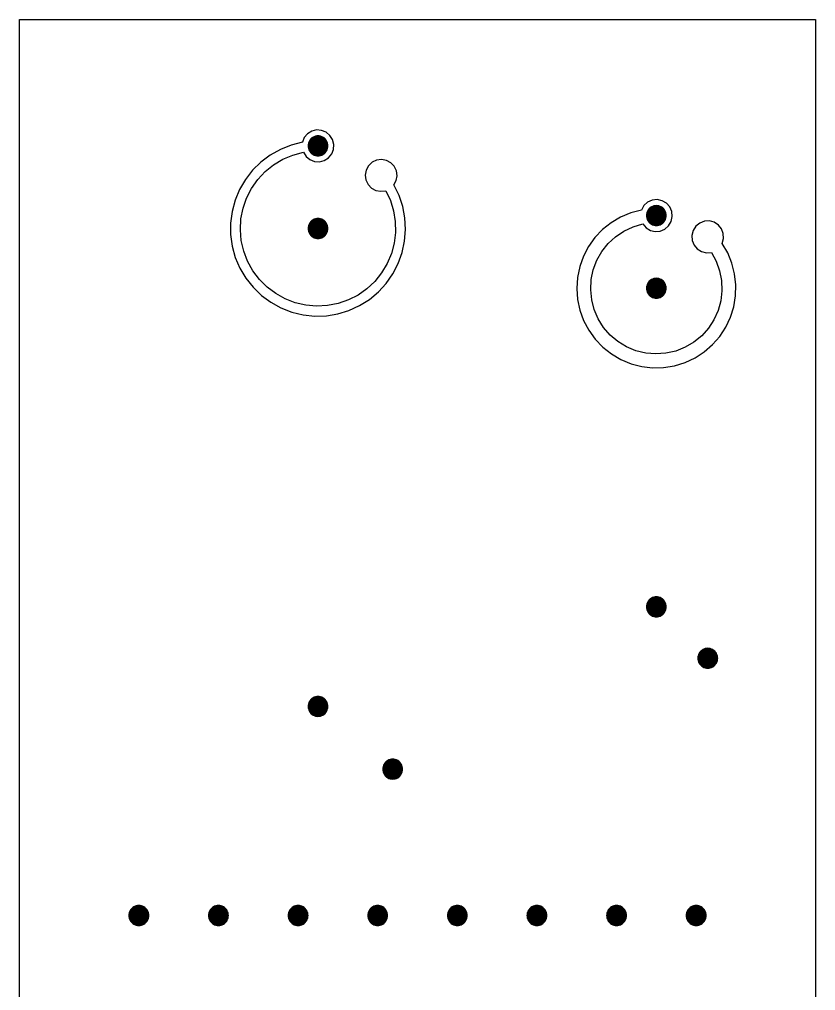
# Model space of a CAD drawing. Extents: x -2 to 177, y -6 to 16.
# Drawn here: x 53 to 57, y -0.377 to 4.5 of the extents above; entities that cross this region are included whole.
import ezdxf

# ---------------------------------------------------------------- set-up
doc = ezdxf.new("R2010")
doc.units = 0
for name, color, linetype in [('L2', 103, 'continuous'), ('Outline', 1, 'continuous'), ('V3', 115, 'continuous')]:
    doc.layers.add(name, color=color, linetype=linetype)

msp = doc.modelspace()

# ---------------------------------------------------------------- linework, layer by layer
at = {"layer": 'L2'}
for points in [[(54.4221, 3.883), (54.3653, 3.8689), (54.311, 3.8473), (54.2599, 3.8187), (54.2132, 3.7836), (54.1714, 3.7427), (54.1355, 3.6965), (54.1061, 3.646), (54.0835, 3.592), (54.0684, 3.5355), (54.0609, 3.4775), (54.0611, 3.4191), (54.0691, 3.3611), (54.0847, 3.3048), (54.1076, 3.251), (54.1375, 3.2007), (54.1737, 3.1548), (54.2158, 3.1141), (54.2628, 3.0794), (54.314, 3.0512), (54.3686, 3.0301), (54.4254, 3.0164), (54.4836, 3.0103), (54.542, 3.012), (54.5998, 3.0215), (54.6557, 3.0385), (54.7089, 3.0628), (54.7584, 3.0939), (54.8034, 3.1313), (54.843, 3.1743), (54.8765, 3.2223), (54.9034, 3.2742), (54.9231, 3.3292), (54.9354, 3.3864), (54.94, 3.4447), (54.9368, 3.5031), (54.9259, 3.5606), (54.9075, 3.6161), (54.8818, 3.6686), (54.8936, 3.6907), (54.8979, 3.7153), (54.8944, 3.7401), (54.8835, 3.7625), (54.8662, 3.7805), (54.8442, 3.7923), (54.8196, 3.7967), (54.7948, 3.7934), (54.7723, 3.7825), (54.7543, 3.7652), (54.7424, 3.7432), (54.7379, 3.7186), (54.7412, 3.6939), (54.752, 3.6713), (54.7693, 3.6532), (54.7912, 3.6413), (54.8158, 3.6368), (54.8406, 3.64), (54.8637, 3.5907), (54.8798, 3.5387), (54.8884, 3.4849), (54.8895, 3.4304), (54.883, 3.3764), (54.869, 3.3237), (54.8478, 3.2735), (54.8198, 3.2268), (54.7856, 3.1844), (54.7458, 3.1472), (54.7012, 3.1159), (54.6527, 3.0911), (54.6012, 3.0734), (54.5478, 3.0629), (54.4934, 3.0601), (54.4391, 3.0648), (54.386, 3.077), (54.3352, 3.0965), (54.2875, 3.123), (54.244, 3.1557), (54.2055, 3.1943), (54.1728, 3.2378), (54.1464, 3.2855), (54.1269, 3.3363), (54.1147, 3.3894), (54.1101, 3.4437), (54.113, 3.4981), (54.1234, 3.5515), (54.1413, 3.603), (54.1661, 3.6515), (54.1974, 3.696), (54.2346, 3.7358), (54.2771, 3.77), (54.3238, 3.7979), (54.374, 3.8191), (54.4267, 3.833), (54.4401, 3.812), (54.4594, 3.7961), (54.4826, 3.7869), (54.5076, 3.7854), (54.5318, 3.7916), (54.5529, 3.8049), (54.5688, 3.8242), (54.578, 3.8474), (54.5797, 3.8723), (54.5735, 3.8965), (54.5602, 3.9177), (54.541, 3.9337), (54.5178, 3.943), (54.4929, 3.9447), (54.4687, 3.9386), (54.4475, 3.9253), (54.4314, 3.9062), (54.4221, 3.883)], [(56.125, 3.5429), (56.0715, 3.5288), (56.0205, 3.5075), (55.9729, 3.4793), (55.9297, 3.4448), (55.8916, 3.4047), (55.8594, 3.3597), (55.8337, 3.3107), (55.815, 3.2586), (55.8037, 3.2045), (55.8, 3.1493), (55.8039, 3.0941), (55.8154, 3.04), (55.8343, 2.988), (55.8601, 2.9391), (55.8924, 2.8942), (55.9307, 2.8543), (55.974, 2.8199), (56.0217, 2.7919), (56.0728, 2.7707), (56.1264, 2.7568), (56.1813, 2.7504), (56.2366, 2.7517), (56.2912, 2.7605), (56.3441, 2.7769), (56.3942, 2.8003), (56.4406, 2.8304), (56.4824, 2.8667), (56.5187, 2.9083), (56.549, 2.9546), (56.5727, 3.0046), (56.5891, 3.0574), (56.5982, 3.112), (56.5996, 3.1673), (56.5934, 3.2223), (56.5797, 3.2758), (56.5587, 3.327), (56.5308, 3.3748), (56.5376, 3.3991), (56.5365, 3.4242), (56.5276, 3.4478), (56.5118, 3.4674), (56.4907, 3.4812), (56.4664, 3.4877), (56.4412, 3.4863), (56.4178, 3.4772), (56.3983, 3.4612), (56.3847, 3.44), (56.3784, 3.4156), (56.3801, 3.3905), (56.3894, 3.3671), (56.4055, 3.3478), (56.4269, 3.3344), (56.4513, 3.3284), (56.4764, 3.3302), (56.5008, 3.2857), (56.5181, 3.2379), (56.5278, 3.1881), (56.5298, 3.1374), (56.5239, 3.0869), (56.5104, 3.038), (56.4895, 2.9917), (56.4618, 2.9491), (56.4279, 2.9114), (56.3886, 2.8792), (56.3448, 2.8535), (56.2976, 2.8348), (56.2481, 2.8235), (56.1975, 2.82), (56.1469, 2.8243), (56.0975, 2.8363), (56.0506, 2.8557), (56.0073, 2.8821), (55.9684, 2.9149), (55.9351, 2.9532), (55.9081, 2.9961), (55.8879, 3.0427), (55.8752, 3.0919), (55.8701, 3.1424), (55.8728, 3.1931), (55.8833, 3.2428), (55.9013, 3.2903), (55.9264, 3.3344), (55.9579, 3.3742), (55.9952, 3.4087), (56.0373, 3.4371), (56.0832, 3.4587), (56.132, 3.4729), (56.1484, 3.4539), (56.17, 3.4408), (56.1945, 3.4352), (56.2196, 3.4374), (56.2427, 3.4474), (56.2616, 3.464), (56.2744, 3.4857), (56.2799, 3.5103), (56.2774, 3.5353), (56.2672, 3.5584), (56.2504, 3.5771), (56.2286, 3.5897), (56.204, 3.5949), (56.1789, 3.5922), (56.156, 3.5818), (56.1374, 3.5648), (56.125, 3.5429)], [(54.55, 3.45), (54.5496, 3.4565), (54.5483, 3.4629), (54.5462, 3.4691), (54.5433, 3.475), (54.5397, 3.4804), (54.5354, 3.4854), (54.5304, 3.4897), (54.525, 3.4933), (54.5191, 3.4962), (54.5129, 3.4983), (54.5065, 3.4996), (54.5, 3.5), (54.4935, 3.4996), (54.4871, 3.4983), (54.4809, 3.4962), (54.475, 3.4933), (54.4696, 3.4897), (54.4646, 3.4854), (54.4603, 3.4804), (54.4567, 3.475), (54.4538, 3.4691), (54.4517, 3.4629), (54.4504, 3.4565), (54.45, 3.45), (54.4504, 3.4435), (54.4517, 3.4371), (54.4538, 3.4309), (54.4567, 3.425), (54.4603, 3.4196), (54.4646, 3.4146), (54.4696, 3.4103), (54.475, 3.4067), (54.4809, 3.4038), (54.4871, 3.4017), (54.4935, 3.4004), (54.5, 3.4), (54.5065, 3.4004), (54.5129, 3.4017), (54.5191, 3.4038), (54.525, 3.4067), (54.5304, 3.4103), (54.5354, 3.4146), (54.5397, 3.4196), (54.5433, 3.425), (54.5462, 3.4309), (54.5483, 3.4371), (54.5496, 3.4435), (54.55, 3.45)], [(56.25, 3.15), (56.2496, 3.1565), (56.2483, 3.1629), (56.2462, 3.1691), (56.2433, 3.175), (56.2397, 3.1804), (56.2354, 3.1854), (56.2304, 3.1897), (56.225, 3.1933), (56.2191, 3.1962), (56.2129, 3.1983), (56.2065, 3.1996), (56.2, 3.2), (56.1935, 3.1996), (56.1871, 3.1983), (56.1809, 3.1962), (56.175, 3.1933), (56.1696, 3.1897), (56.1646, 3.1854), (56.1603, 3.1804), (56.1567, 3.175), (56.1538, 3.1691), (56.1517, 3.1629), (56.1504, 3.1565), (56.15, 3.15), (56.1504, 3.1435), (56.1517, 3.1371), (56.1538, 3.1309), (56.1567, 3.125), (56.1603, 3.1196), (56.1646, 3.1146), (56.1696, 3.1103), (56.175, 3.1067), (56.1809, 3.1038), (56.1871, 3.1017), (56.1935, 3.1004), (56.2, 3.1), (56.2065, 3.1004), (56.2129, 3.1017), (56.2191, 3.1038), (56.225, 3.1067), (56.2304, 3.1103), (56.2354, 3.1146), (56.2397, 3.1196), (56.2433, 3.125), (56.2462, 3.1309), (56.2483, 3.1371), (56.2496, 3.1435), (56.25, 3.15)], [(56.25, 1.55), (56.2496, 1.5565), (56.2483, 1.5629), (56.2462, 1.5691), (56.2433, 1.575), (56.2397, 1.5804), (56.2354, 1.5854), (56.2304, 1.5897), (56.225, 1.5933), (56.2191, 1.5962), (56.2129, 1.5983), (56.2065, 1.5996), (56.2, 1.6), (56.1935, 1.5996), (56.1871, 1.5983), (56.1809, 1.5962), (56.175, 1.5933), (56.1696, 1.5897), (56.1646, 1.5854), (56.1603, 1.5804), (56.1567, 1.575), (56.1538, 1.5691), (56.1517, 1.5629), (56.1504, 1.5565), (56.15, 1.55), (56.1504, 1.5435), (56.1517, 1.5371), (56.1538, 1.5309), (56.1567, 1.525), (56.1603, 1.5196), (56.1646, 1.5146), (56.1696, 1.5103), (56.175, 1.5067), (56.1809, 1.5038), (56.1871, 1.5017), (56.1935, 1.5004), (56.2, 1.5), (56.2065, 1.5004), (56.2129, 1.5017), (56.2191, 1.5038), (56.225, 1.5067), (56.2304, 1.5103), (56.2354, 1.5146), (56.2397, 1.5196), (56.2433, 1.525), (56.2462, 1.5309), (56.2483, 1.5371), (56.2496, 1.5435), (56.25, 1.55)], [(56.5081, 1.2919), (56.5077, 1.2984), (56.5064, 1.3048), (56.5043, 1.311), (56.5014, 1.3169), (56.4978, 1.3223), (56.4934, 1.3273), (56.4885, 1.3316), (56.4831, 1.3352), (56.4772, 1.3381), (56.471, 1.3402), (56.4646, 1.3415), (56.4581, 1.3419), (56.4516, 1.3415), (56.4452, 1.3402), (56.439, 1.3381), (56.4331, 1.3352), (56.4277, 1.3316), (56.4227, 1.3273), (56.4184, 1.3223), (56.4148, 1.3169), (56.4119, 1.311), (56.4098, 1.3048), (56.4085, 1.2984), (56.4081, 1.2919), (56.4085, 1.2854), (56.4098, 1.279), (56.4119, 1.2728), (56.4148, 1.2669), (56.4184, 1.2615), (56.4227, 1.2566), (56.4277, 1.2522), (56.4331, 1.2486), (56.439, 1.2457), (56.4452, 1.2436), (56.4516, 1.2423), (56.4581, 1.2419), (56.4646, 1.2423), (56.471, 1.2436), (56.4772, 1.2457), (56.4831, 1.2486), (56.4885, 1.2522), (56.4934, 1.2566), (56.4978, 1.2615), (56.5014, 1.2669), (56.5043, 1.2728), (56.5064, 1.279), (56.5077, 1.2854), (56.5081, 1.2919)], [(54.55, 1.05), (54.5496, 1.0565), (54.5483, 1.0629), (54.5462, 1.0691), (54.5433, 1.075), (54.5397, 1.0804), (54.5354, 1.0854), (54.5304, 1.0897), (54.525, 1.0933), (54.5191, 1.0962), (54.5129, 1.0983), (54.5065, 1.0996), (54.5, 1.1), (54.4935, 1.0996), (54.4871, 1.0983), (54.4809, 1.0962), (54.475, 1.0933), (54.4696, 1.0897), (54.4646, 1.0854), (54.4603, 1.0804), (54.4567, 1.075), (54.4538, 1.0691), (54.4517, 1.0629), (54.4504, 1.0565), (54.45, 1.05), (54.4504, 1.0435), (54.4517, 1.0371), (54.4538, 1.0309), (54.4567, 1.025), (54.4603, 1.0196), (54.4646, 1.0146), (54.4696, 1.0103), (54.475, 1.0067), (54.4809, 1.0038), (54.4871, 1.0017), (54.4935, 1.0004), (54.5, 1), (54.5065, 1.0004), (54.5129, 1.0017), (54.5191, 1.0038), (54.525, 1.0067), (54.5304, 1.0103), (54.5354, 1.0146), (54.5397, 1.0196), (54.5433, 1.025), (54.5462, 1.0309), (54.5483, 1.0371), (54.5496, 1.0435), (54.55, 1.05)], [(54.9254, 0.735), (54.9249, 0.7416), (54.9237, 0.748), (54.9216, 0.7542), (54.9187, 0.76), (54.915, 0.7655), (54.9107, 0.7704), (54.9058, 0.7747), (54.9004, 0.7783), (54.8945, 0.7812), (54.8883, 0.7833), (54.8819, 0.7846), (54.8754, 0.785), (54.8688, 0.7846), (54.8624, 0.7833), (54.8562, 0.7812), (54.8504, 0.7783), (54.8449, 0.7747), (54.84, 0.7704), (54.8357, 0.7655), (54.8321, 0.76), (54.8292, 0.7542), (54.8271, 0.748), (54.8258, 0.7416), (54.8254, 0.735), (54.8258, 0.7285), (54.8271, 0.7221), (54.8292, 0.7159), (54.8321, 0.71), (54.8357, 0.7046), (54.84, 0.6997), (54.8449, 0.6954), (54.8504, 0.6917), (54.8562, 0.6888), (54.8624, 0.6867), (54.8688, 0.6855), (54.8754, 0.685), (54.8819, 0.6855), (54.8883, 0.6867), (54.8945, 0.6888), (54.9004, 0.6917), (54.9058, 0.6954), (54.9107, 0.6997), (54.915, 0.7046), (54.9187, 0.71), (54.9216, 0.7159), (54.9237, 0.7221), (54.9249, 0.7285), (54.9254, 0.735)], [(53.65, 0), (53.6496, 0.0065), (53.6483, 0.0129), (53.6462, 0.0191), (53.6433, 0.025), (53.6397, 0.0304), (53.6354, 0.0354), (53.6304, 0.0397), (53.625, 0.0433), (53.6191, 0.0462), (53.6129, 0.0483), (53.6065, 0.0496), (53.6, 0.05), (53.5935, 0.0496), (53.5871, 0.0483), (53.5809, 0.0462), (53.575, 0.0433), (53.5696, 0.0397), (53.5646, 0.0354), (53.5603, 0.0304), (53.5567, 0.025), (53.5538, 0.0191), (53.5517, 0.0129), (53.5504, 0.0065), (53.55, 0), (53.5504, -0.0065), (53.5517, -0.0129), (53.5538, -0.0191), (53.5567, -0.025), (53.5603, -0.0304), (53.5646, -0.0354), (53.5696, -0.0397), (53.575, -0.0433), (53.5809, -0.0462), (53.5871, -0.0483), (53.5935, -0.0496), (53.6, -0.05), (53.6065, -0.0496), (53.6129, -0.0483), (53.6191, -0.0462), (53.625, -0.0433), (53.6304, -0.0397), (53.6354, -0.0354), (53.6397, -0.0304), (53.6433, -0.025), (53.6462, -0.0191), (53.6483, -0.0129), (53.6496, -0.0065), (53.65, 0)], [(54.05, 0), (54.0496, 0.0065), (54.0483, 0.0129), (54.0462, 0.0191), (54.0433, 0.025), (54.0397, 0.0304), (54.0354, 0.0354), (54.0304, 0.0397), (54.025, 0.0433), (54.0191, 0.0462), (54.0129, 0.0483), (54.0065, 0.0496), (54, 0.05), (53.9935, 0.0496), (53.9871, 0.0483), (53.9809, 0.0462), (53.975, 0.0433), (53.9696, 0.0397), (53.9646, 0.0354), (53.9603, 0.0304), (53.9567, 0.025), (53.9538, 0.0191), (53.9517, 0.0129), (53.9504, 0.0065), (53.95, 0), (53.9504, -0.0065), (53.9517, -0.0129), (53.9538, -0.0191), (53.9567, -0.025), (53.9603, -0.0304), (53.9646, -0.0354), (53.9696, -0.0397), (53.975, -0.0433), (53.9809, -0.0462), (53.9871, -0.0483), (53.9935, -0.0496), (54, -0.05), (54.0065, -0.0496), (54.0129, -0.0483), (54.0191, -0.0462), (54.025, -0.0433), (54.0304, -0.0397), (54.0354, -0.0354), (54.0397, -0.0304), (54.0433, -0.025), (54.0462, -0.0191), (54.0483, -0.0129), (54.0496, -0.0065), (54.05, 0)], [(54.45, 0), (54.4496, 0.0065), (54.4483, 0.0129), (54.4462, 0.0191), (54.4433, 0.025), (54.4397, 0.0304), (54.4354, 0.0354), (54.4304, 0.0397), (54.425, 0.0433), (54.4191, 0.0462), (54.4129, 0.0483), (54.4065, 0.0496), (54.4, 0.05), (54.3935, 0.0496), (54.3871, 0.0483), (54.3809, 0.0462), (54.375, 0.0433), (54.3696, 0.0397), (54.3646, 0.0354), (54.3603, 0.0304), (54.3567, 0.025), (54.3538, 0.0191), (54.3517, 0.0129), (54.3504, 0.0065), (54.35, 0), (54.3504, -0.0065), (54.3517, -0.0129), (54.3538, -0.0191), (54.3567, -0.025), (54.3603, -0.0304), (54.3646, -0.0354), (54.3696, -0.0397), (54.375, -0.0433), (54.3809, -0.0462), (54.3871, -0.0483), (54.3935, -0.0496), (54.4, -0.05), (54.4065, -0.0496), (54.4129, -0.0483), (54.4191, -0.0462), (54.425, -0.0433), (54.4304, -0.0397), (54.4354, -0.0354), (54.4397, -0.0304), (54.4433, -0.025), (54.4462, -0.0191), (54.4483, -0.0129), (54.4496, -0.0065), (54.45, 0)], [(54.85, 0), (54.8496, 0.0065), (54.8483, 0.0129), (54.8462, 0.0191), (54.8433, 0.025), (54.8397, 0.0304), (54.8354, 0.0354), (54.8304, 0.0397), (54.825, 0.0433), (54.8191, 0.0462), (54.8129, 0.0483), (54.8065, 0.0496), (54.8, 0.05), (54.7935, 0.0496), (54.7871, 0.0483), (54.7809, 0.0462), (54.775, 0.0433), (54.7696, 0.0397), (54.7646, 0.0354), (54.7603, 0.0304), (54.7567, 0.025), (54.7538, 0.0191), (54.7517, 0.0129), (54.7504, 0.0065), (54.75, 0), (54.7504, -0.0065), (54.7517, -0.0129), (54.7538, -0.0191), (54.7567, -0.025), (54.7603, -0.0304), (54.7646, -0.0354), (54.7696, -0.0397), (54.775, -0.0433), (54.7809, -0.0462), (54.7871, -0.0483), (54.7935, -0.0496), (54.8, -0.05), (54.8065, -0.0496), (54.8129, -0.0483), (54.8191, -0.0462), (54.825, -0.0433), (54.8304, -0.0397), (54.8354, -0.0354), (54.8397, -0.0304), (54.8433, -0.025), (54.8462, -0.0191), (54.8483, -0.0129), (54.8496, -0.0065), (54.85, 0)], [(55.25, 0), (55.2496, 0.0065), (55.2483, 0.0129), (55.2462, 0.0191), (55.2433, 0.025), (55.2397, 0.0304), (55.2354, 0.0354), (55.2304, 0.0397), (55.225, 0.0433), (55.2191, 0.0462), (55.2129, 0.0483), (55.2065, 0.0496), (55.2, 0.05), (55.1935, 0.0496), (55.1871, 0.0483), (55.1809, 0.0462), (55.175, 0.0433), (55.1696, 0.0397), (55.1646, 0.0354), (55.1603, 0.0304), (55.1567, 0.025), (55.1538, 0.0191), (55.1517, 0.0129), (55.1504, 0.0065), (55.15, 0), (55.1504, -0.0065), (55.1517, -0.0129), (55.1538, -0.0191), (55.1567, -0.025), (55.1603, -0.0304), (55.1646, -0.0354), (55.1696, -0.0397), (55.175, -0.0433), (55.1809, -0.0462), (55.1871, -0.0483), (55.1935, -0.0496), (55.2, -0.05), (55.2065, -0.0496), (55.2129, -0.0483), (55.2191, -0.0462), (55.225, -0.0433), (55.2304, -0.0397), (55.2354, -0.0354), (55.2397, -0.0304), (55.2433, -0.025), (55.2462, -0.0191), (55.2483, -0.0129), (55.2496, -0.0065), (55.25, 0)], [(55.65, 0), (55.6496, 0.0065), (55.6483, 0.0129), (55.6462, 0.0191), (55.6433, 0.025), (55.6397, 0.0304), (55.6354, 0.0354), (55.6304, 0.0397), (55.625, 0.0433), (55.6191, 0.0462), (55.6129, 0.0483), (55.6065, 0.0496), (55.6, 0.05), (55.5935, 0.0496), (55.5871, 0.0483), (55.5809, 0.0462), (55.575, 0.0433), (55.5696, 0.0397), (55.5646, 0.0354), (55.5603, 0.0304), (55.5567, 0.025), (55.5538, 0.0191), (55.5517, 0.0129), (55.5504, 0.0065), (55.55, 0), (55.5504, -0.0065), (55.5517, -0.0129), (55.5538, -0.0191), (55.5567, -0.025), (55.5603, -0.0304), (55.5646, -0.0354), (55.5696, -0.0397), (55.575, -0.0433), (55.5809, -0.0462), (55.5871, -0.0483), (55.5935, -0.0496), (55.6, -0.05), (55.6065, -0.0496), (55.6129, -0.0483), (55.6191, -0.0462), (55.625, -0.0433), (55.6304, -0.0397), (55.6354, -0.0354), (55.6397, -0.0304), (55.6433, -0.025), (55.6462, -0.0191), (55.6483, -0.0129), (55.6496, -0.0065), (55.65, 0)], [(56.05, 0), (56.0496, 0.0065), (56.0483, 0.0129), (56.0462, 0.0191), (56.0433, 0.025), (56.0397, 0.0304), (56.0354, 0.0354), (56.0304, 0.0397), (56.025, 0.0433), (56.0191, 0.0462), (56.0129, 0.0483), (56.0065, 0.0496), (56, 0.05), (55.9935, 0.0496), (55.9871, 0.0483), (55.9809, 0.0462), (55.975, 0.0433), (55.9696, 0.0397), (55.9646, 0.0354), (55.9603, 0.0304), (55.9567, 0.025), (55.9538, 0.0191), (55.9517, 0.0129), (55.9504, 0.0065), (55.95, 0), (55.9504, -0.0065), (55.9517, -0.0129), (55.9538, -0.0191), (55.9567, -0.025), (55.9603, -0.0304), (55.9646, -0.0354), (55.9696, -0.0397), (55.975, -0.0433), (55.9809, -0.0462), (55.9871, -0.0483), (55.9935, -0.0496), (56, -0.05), (56.0065, -0.0496), (56.0129, -0.0483), (56.0191, -0.0462), (56.025, -0.0433), (56.0304, -0.0397), (56.0354, -0.0354), (56.0397, -0.0304), (56.0433, -0.025), (56.0462, -0.0191), (56.0483, -0.0129), (56.0496, -0.0065), (56.05, 0)], [(56.45, 0), (56.4496, 0.0065), (56.4483, 0.0129), (56.4462, 0.0191), (56.4433, 0.025), (56.4397, 0.0304), (56.4354, 0.0354), (56.4304, 0.0397), (56.425, 0.0433), (56.4191, 0.0462), (56.4129, 0.0483), (56.4065, 0.0496), (56.4, 0.05), (56.3935, 0.0496), (56.3871, 0.0483), (56.3809, 0.0462), (56.375, 0.0433), (56.3696, 0.0397), (56.3646, 0.0354), (56.3603, 0.0304), (56.3567, 0.025), (56.3538, 0.0191), (56.3517, 0.0129), (56.3504, 0.0065), (56.35, 0), (56.3504, -0.0065), (56.3517, -0.0129), (56.3538, -0.0191), (56.3567, -0.025), (56.3603, -0.0304), (56.3646, -0.0354), (56.3696, -0.0397), (56.375, -0.0433), (56.3809, -0.0462), (56.3871, -0.0483), (56.3935, -0.0496), (56.4, -0.05), (56.4065, -0.0496), (56.4129, -0.0483), (56.4191, -0.0462), (56.425, -0.0433), (56.4304, -0.0397), (56.4354, -0.0354), (56.4397, -0.0304), (56.4433, -0.025), (56.4462, -0.0191), (56.4483, -0.0129), (56.4496, -0.0065), (56.45, 0)]]:
    msp.add_lwpolyline(points, close=True, dxfattribs=at)
at = {"layer": 'Outline'}
msp.add_lwpolyline([(57, 4.5), (57, -4.5), (53, -4.5), (53, 4.5)], close=True, dxfattribs=at)
at = {"layer": 'V3'}
for points in [[(54.55, 3.865), (54.5496, 3.8715), (54.5483, 3.8779), (54.5462, 3.8841), (54.5433, 3.89), (54.5397, 3.8954), (54.5354, 3.9004), (54.5304, 3.9047), (54.525, 3.9083), (54.5191, 3.9112), (54.5129, 3.9133), (54.5065, 3.9146), (54.5, 3.915), (54.4935, 3.9146), (54.4871, 3.9133), (54.4809, 3.9112), (54.475, 3.9083), (54.4696, 3.9047), (54.4646, 3.9004), (54.4603, 3.8954), (54.4567, 3.89), (54.4538, 3.8841), (54.4517, 3.8779), (54.4504, 3.8715), (54.45, 3.865), (54.4504, 3.8585), (54.4517, 3.8521), (54.4538, 3.8459), (54.4567, 3.84), (54.4603, 3.8346), (54.4646, 3.8296), (54.4696, 3.8253), (54.475, 3.8217), (54.4809, 3.8188), (54.4871, 3.8167), (54.4935, 3.8154), (54.5, 3.815), (54.5065, 3.8154), (54.5129, 3.8167), (54.5191, 3.8188), (54.525, 3.8217), (54.5304, 3.8253), (54.5354, 3.8296), (54.5397, 3.8346), (54.5433, 3.84), (54.5462, 3.8459), (54.5483, 3.8521), (54.5496, 3.8585), (54.55, 3.865)], [(56.25, 3.515), (56.2496, 3.5215), (56.2483, 3.5279), (56.2462, 3.5341), (56.2433, 3.54), (56.2397, 3.5454), (56.2354, 3.5504), (56.2304, 3.5547), (56.225, 3.5583), (56.2191, 3.5612), (56.2129, 3.5633), (56.2065, 3.5646), (56.2, 3.565), (56.1935, 3.5646), (56.1871, 3.5633), (56.1809, 3.5612), (56.175, 3.5583), (56.1696, 3.5547), (56.1646, 3.5504), (56.1603, 3.5454), (56.1567, 3.54), (56.1538, 3.5341), (56.1517, 3.5279), (56.1504, 3.5215), (56.15, 3.515), (56.1504, 3.5085), (56.1517, 3.5021), (56.1538, 3.4959), (56.1567, 3.49), (56.1603, 3.4846), (56.1646, 3.4796), (56.1696, 3.4753), (56.175, 3.4717), (56.1809, 3.4688), (56.1871, 3.4667), (56.1935, 3.4654), (56.2, 3.465), (56.2065, 3.4654), (56.2129, 3.4667), (56.2191, 3.4688), (56.225, 3.4717), (56.2304, 3.4753), (56.2354, 3.4796), (56.2397, 3.4846), (56.2433, 3.49), (56.2462, 3.4959), (56.2483, 3.5021), (56.2496, 3.5085), (56.25, 3.515)], [(54.55, 3.45), (54.5496, 3.4565), (54.5483, 3.4629), (54.5462, 3.4691), (54.5433, 3.475), (54.5397, 3.4804), (54.5354, 3.4854), (54.5304, 3.4897), (54.525, 3.4933), (54.5191, 3.4962), (54.5129, 3.4983), (54.5065, 3.4996), (54.5, 3.5), (54.4935, 3.4996), (54.4871, 3.4983), (54.4809, 3.4962), (54.475, 3.4933), (54.4696, 3.4897), (54.4646, 3.4854), (54.4603, 3.4804), (54.4567, 3.475), (54.4538, 3.4691), (54.4517, 3.4629), (54.4504, 3.4565), (54.45, 3.45), (54.4504, 3.4435), (54.4517, 3.4371), (54.4538, 3.4309), (54.4567, 3.425), (54.4603, 3.4196), (54.4646, 3.4146), (54.4696, 3.4103), (54.475, 3.4067), (54.4809, 3.4038), (54.4871, 3.4017), (54.4935, 3.4004), (54.5, 3.4), (54.5065, 3.4004), (54.5129, 3.4017), (54.5191, 3.4038), (54.525, 3.4067), (54.5304, 3.4103), (54.5354, 3.4146), (54.5397, 3.4196), (54.5433, 3.425), (54.5462, 3.4309), (54.5483, 3.4371), (54.5496, 3.4435), (54.55, 3.45)], [(56.25, 3.15), (56.2496, 3.1565), (56.2483, 3.1629), (56.2462, 3.1691), (56.2433, 3.175), (56.2397, 3.1804), (56.2354, 3.1854), (56.2304, 3.1897), (56.225, 3.1933), (56.2191, 3.1962), (56.2129, 3.1983), (56.2065, 3.1996), (56.2, 3.2), (56.1935, 3.1996), (56.1871, 3.1983), (56.1809, 3.1962), (56.175, 3.1933), (56.1696, 3.1897), (56.1646, 3.1854), (56.1603, 3.1804), (56.1567, 3.175), (56.1538, 3.1691), (56.1517, 3.1629), (56.1504, 3.1565), (56.15, 3.15), (56.1504, 3.1435), (56.1517, 3.1371), (56.1538, 3.1309), (56.1567, 3.125), (56.1603, 3.1196), (56.1646, 3.1146), (56.1696, 3.1103), (56.175, 3.1067), (56.1809, 3.1038), (56.1871, 3.1017), (56.1935, 3.1004), (56.2, 3.1), (56.2065, 3.1004), (56.2129, 3.1017), (56.2191, 3.1038), (56.225, 3.1067), (56.2304, 3.1103), (56.2354, 3.1146), (56.2397, 3.1196), (56.2433, 3.125), (56.2462, 3.1309), (56.2483, 3.1371), (56.2496, 3.1435), (56.25, 3.15)], [(56.25, 1.55), (56.2496, 1.5565), (56.2483, 1.5629), (56.2462, 1.5691), (56.2433, 1.575), (56.2397, 1.5804), (56.2354, 1.5854), (56.2304, 1.5897), (56.225, 1.5933), (56.2191, 1.5962), (56.2129, 1.5983), (56.2065, 1.5996), (56.2, 1.6), (56.1935, 1.5996), (56.1871, 1.5983), (56.1809, 1.5962), (56.175, 1.5933), (56.1696, 1.5897), (56.1646, 1.5854), (56.1603, 1.5804), (56.1567, 1.575), (56.1538, 1.5691), (56.1517, 1.5629), (56.1504, 1.5565), (56.15, 1.55), (56.1504, 1.5435), (56.1517, 1.5371), (56.1538, 1.5309), (56.1567, 1.525), (56.1603, 1.5196), (56.1646, 1.5146), (56.1696, 1.5103), (56.175, 1.5067), (56.1809, 1.5038), (56.1871, 1.5017), (56.1935, 1.5004), (56.2, 1.5), (56.2065, 1.5004), (56.2129, 1.5017), (56.2191, 1.5038), (56.225, 1.5067), (56.2304, 1.5103), (56.2354, 1.5146), (56.2397, 1.5196), (56.2433, 1.525), (56.2462, 1.5309), (56.2483, 1.5371), (56.2496, 1.5435), (56.25, 1.55)], [(56.5081, 1.2919), (56.5077, 1.2984), (56.5064, 1.3048), (56.5043, 1.311), (56.5014, 1.3169), (56.4978, 1.3223), (56.4934, 1.3273), (56.4885, 1.3316), (56.4831, 1.3352), (56.4772, 1.3381), (56.471, 1.3402), (56.4646, 1.3415), (56.4581, 1.3419), (56.4516, 1.3415), (56.4452, 1.3402), (56.439, 1.3381), (56.4331, 1.3352), (56.4277, 1.3316), (56.4227, 1.3273), (56.4184, 1.3223), (56.4148, 1.3169), (56.4119, 1.311), (56.4098, 1.3048), (56.4085, 1.2984), (56.4081, 1.2919), (56.4085, 1.2854), (56.4098, 1.279), (56.4119, 1.2728), (56.4148, 1.2669), (56.4184, 1.2615), (56.4227, 1.2566), (56.4277, 1.2522), (56.4331, 1.2486), (56.439, 1.2457), (56.4452, 1.2436), (56.4516, 1.2423), (56.4581, 1.2419), (56.4646, 1.2423), (56.471, 1.2436), (56.4772, 1.2457), (56.4831, 1.2486), (56.4885, 1.2522), (56.4934, 1.2566), (56.4978, 1.2615), (56.5014, 1.2669), (56.5043, 1.2728), (56.5064, 1.279), (56.5077, 1.2854), (56.5081, 1.2919)], [(54.55, 1.05), (54.5496, 1.0565), (54.5483, 1.0629), (54.5462, 1.0691), (54.5433, 1.075), (54.5397, 1.0804), (54.5354, 1.0854), (54.5304, 1.0897), (54.525, 1.0933), (54.5191, 1.0962), (54.5129, 1.0983), (54.5065, 1.0996), (54.5, 1.1), (54.4935, 1.0996), (54.4871, 1.0983), (54.4809, 1.0962), (54.475, 1.0933), (54.4696, 1.0897), (54.4646, 1.0854), (54.4603, 1.0804), (54.4567, 1.075), (54.4538, 1.0691), (54.4517, 1.0629), (54.4504, 1.0565), (54.45, 1.05), (54.4504, 1.0435), (54.4517, 1.0371), (54.4538, 1.0309), (54.4567, 1.025), (54.4603, 1.0196), (54.4646, 1.0146), (54.4696, 1.0103), (54.475, 1.0067), (54.4809, 1.0038), (54.4871, 1.0017), (54.4935, 1.0004), (54.5, 1), (54.5065, 1.0004), (54.5129, 1.0017), (54.5191, 1.0038), (54.525, 1.0067), (54.5304, 1.0103), (54.5354, 1.0146), (54.5397, 1.0196), (54.5433, 1.025), (54.5462, 1.0309), (54.5483, 1.0371), (54.5496, 1.0435), (54.55, 1.05)], [(54.9254, 0.735), (54.9249, 0.7416), (54.9237, 0.748), (54.9216, 0.7542), (54.9187, 0.76), (54.915, 0.7655), (54.9107, 0.7704), (54.9058, 0.7747), (54.9004, 0.7783), (54.8945, 0.7812), (54.8883, 0.7833), (54.8819, 0.7846), (54.8754, 0.785), (54.8688, 0.7846), (54.8624, 0.7833), (54.8562, 0.7812), (54.8504, 0.7783), (54.8449, 0.7747), (54.84, 0.7704), (54.8357, 0.7655), (54.8321, 0.76), (54.8292, 0.7542), (54.8271, 0.748), (54.8258, 0.7416), (54.8254, 0.735), (54.8258, 0.7285), (54.8271, 0.7221), (54.8292, 0.7159), (54.8321, 0.71), (54.8357, 0.7046), (54.84, 0.6997), (54.8449, 0.6954), (54.8504, 0.6917), (54.8562, 0.6888), (54.8624, 0.6867), (54.8688, 0.6855), (54.8754, 0.685), (54.8819, 0.6855), (54.8883, 0.6867), (54.8945, 0.6888), (54.9004, 0.6917), (54.9058, 0.6954), (54.9107, 0.6997), (54.915, 0.7046), (54.9187, 0.71), (54.9216, 0.7159), (54.9237, 0.7221), (54.9249, 0.7285), (54.9254, 0.735)], [(53.65, 0), (53.6496, 0.0065), (53.6483, 0.0129), (53.6462, 0.0191), (53.6433, 0.025), (53.6397, 0.0304), (53.6354, 0.0354), (53.6304, 0.0397), (53.625, 0.0433), (53.6191, 0.0462), (53.6129, 0.0483), (53.6065, 0.0496), (53.6, 0.05), (53.5935, 0.0496), (53.5871, 0.0483), (53.5809, 0.0462), (53.575, 0.0433), (53.5696, 0.0397), (53.5646, 0.0354), (53.5603, 0.0304), (53.5567, 0.025), (53.5538, 0.0191), (53.5517, 0.0129), (53.5504, 0.0065), (53.55, 0), (53.5504, -0.0065), (53.5517, -0.0129), (53.5538, -0.0191), (53.5567, -0.025), (53.5603, -0.0304), (53.5646, -0.0354), (53.5696, -0.0397), (53.575, -0.0433), (53.5809, -0.0462), (53.5871, -0.0483), (53.5935, -0.0496), (53.6, -0.05), (53.6065, -0.0496), (53.6129, -0.0483), (53.6191, -0.0462), (53.625, -0.0433), (53.6304, -0.0397), (53.6354, -0.0354), (53.6397, -0.0304), (53.6433, -0.025), (53.6462, -0.0191), (53.6483, -0.0129), (53.6496, -0.0065), (53.65, 0)], [(54.05, 0), (54.0496, 0.0065), (54.0483, 0.0129), (54.0462, 0.0191), (54.0433, 0.025), (54.0397, 0.0304), (54.0354, 0.0354), (54.0304, 0.0397), (54.025, 0.0433), (54.0191, 0.0462), (54.0129, 0.0483), (54.0065, 0.0496), (54, 0.05), (53.9935, 0.0496), (53.9871, 0.0483), (53.9809, 0.0462), (53.975, 0.0433), (53.9696, 0.0397), (53.9646, 0.0354), (53.9603, 0.0304), (53.9567, 0.025), (53.9538, 0.0191), (53.9517, 0.0129), (53.9504, 0.0065), (53.95, 0), (53.9504, -0.0065), (53.9517, -0.0129), (53.9538, -0.0191), (53.9567, -0.025), (53.9603, -0.0304), (53.9646, -0.0354), (53.9696, -0.0397), (53.975, -0.0433), (53.9809, -0.0462), (53.9871, -0.0483), (53.9935, -0.0496), (54, -0.05), (54.0065, -0.0496), (54.0129, -0.0483), (54.0191, -0.0462), (54.025, -0.0433), (54.0304, -0.0397), (54.0354, -0.0354), (54.0397, -0.0304), (54.0433, -0.025), (54.0462, -0.0191), (54.0483, -0.0129), (54.0496, -0.0065), (54.05, 0)], [(54.45, 0), (54.4496, 0.0065), (54.4483, 0.0129), (54.4462, 0.0191), (54.4433, 0.025), (54.4397, 0.0304), (54.4354, 0.0354), (54.4304, 0.0397), (54.425, 0.0433), (54.4191, 0.0462), (54.4129, 0.0483), (54.4065, 0.0496), (54.4, 0.05), (54.3935, 0.0496), (54.3871, 0.0483), (54.3809, 0.0462), (54.375, 0.0433), (54.3696, 0.0397), (54.3646, 0.0354), (54.3603, 0.0304), (54.3567, 0.025), (54.3538, 0.0191), (54.3517, 0.0129), (54.3504, 0.0065), (54.35, 0), (54.3504, -0.0065), (54.3517, -0.0129), (54.3538, -0.0191), (54.3567, -0.025), (54.3603, -0.0304), (54.3646, -0.0354), (54.3696, -0.0397), (54.375, -0.0433), (54.3809, -0.0462), (54.3871, -0.0483), (54.3935, -0.0496), (54.4, -0.05), (54.4065, -0.0496), (54.4129, -0.0483), (54.4191, -0.0462), (54.425, -0.0433), (54.4304, -0.0397), (54.4354, -0.0354), (54.4397, -0.0304), (54.4433, -0.025), (54.4462, -0.0191), (54.4483, -0.0129), (54.4496, -0.0065), (54.45, 0)], [(54.85, 0), (54.8496, 0.0065), (54.8483, 0.0129), (54.8462, 0.0191), (54.8433, 0.025), (54.8397, 0.0304), (54.8354, 0.0354), (54.8304, 0.0397), (54.825, 0.0433), (54.8191, 0.0462), (54.8129, 0.0483), (54.8065, 0.0496), (54.8, 0.05), (54.7935, 0.0496), (54.7871, 0.0483), (54.7809, 0.0462), (54.775, 0.0433), (54.7696, 0.0397), (54.7646, 0.0354), (54.7603, 0.0304), (54.7567, 0.025), (54.7538, 0.0191), (54.7517, 0.0129), (54.7504, 0.0065), (54.75, 0), (54.7504, -0.0065), (54.7517, -0.0129), (54.7538, -0.0191), (54.7567, -0.025), (54.7603, -0.0304), (54.7646, -0.0354), (54.7696, -0.0397), (54.775, -0.0433), (54.7809, -0.0462), (54.7871, -0.0483), (54.7935, -0.0496), (54.8, -0.05), (54.8065, -0.0496), (54.8129, -0.0483), (54.8191, -0.0462), (54.825, -0.0433), (54.8304, -0.0397), (54.8354, -0.0354), (54.8397, -0.0304), (54.8433, -0.025), (54.8462, -0.0191), (54.8483, -0.0129), (54.8496, -0.0065), (54.85, 0)], [(55.25, 0), (55.2496, 0.0065), (55.2483, 0.0129), (55.2462, 0.0191), (55.2433, 0.025), (55.2397, 0.0304), (55.2354, 0.0354), (55.2304, 0.0397), (55.225, 0.0433), (55.2191, 0.0462), (55.2129, 0.0483), (55.2065, 0.0496), (55.2, 0.05), (55.1935, 0.0496), (55.1871, 0.0483), (55.1809, 0.0462), (55.175, 0.0433), (55.1696, 0.0397), (55.1646, 0.0354), (55.1603, 0.0304), (55.1567, 0.025), (55.1538, 0.0191), (55.1517, 0.0129), (55.1504, 0.0065), (55.15, 0), (55.1504, -0.0065), (55.1517, -0.0129), (55.1538, -0.0191), (55.1567, -0.025), (55.1603, -0.0304), (55.1646, -0.0354), (55.1696, -0.0397), (55.175, -0.0433), (55.1809, -0.0462), (55.1871, -0.0483), (55.1935, -0.0496), (55.2, -0.05), (55.2065, -0.0496), (55.2129, -0.0483), (55.2191, -0.0462), (55.225, -0.0433), (55.2304, -0.0397), (55.2354, -0.0354), (55.2397, -0.0304), (55.2433, -0.025), (55.2462, -0.0191), (55.2483, -0.0129), (55.2496, -0.0065), (55.25, 0)], [(55.65, 0), (55.6496, 0.0065), (55.6483, 0.0129), (55.6462, 0.0191), (55.6433, 0.025), (55.6397, 0.0304), (55.6354, 0.0354), (55.6304, 0.0397), (55.625, 0.0433), (55.6191, 0.0462), (55.6129, 0.0483), (55.6065, 0.0496), (55.6, 0.05), (55.5935, 0.0496), (55.5871, 0.0483), (55.5809, 0.0462), (55.575, 0.0433), (55.5696, 0.0397), (55.5646, 0.0354), (55.5603, 0.0304), (55.5567, 0.025), (55.5538, 0.0191), (55.5517, 0.0129), (55.5504, 0.0065), (55.55, 0), (55.5504, -0.0065), (55.5517, -0.0129), (55.5538, -0.0191), (55.5567, -0.025), (55.5603, -0.0304), (55.5646, -0.0354), (55.5696, -0.0397), (55.575, -0.0433), (55.5809, -0.0462), (55.5871, -0.0483), (55.5935, -0.0496), (55.6, -0.05), (55.6065, -0.0496), (55.6129, -0.0483), (55.6191, -0.0462), (55.625, -0.0433), (55.6304, -0.0397), (55.6354, -0.0354), (55.6397, -0.0304), (55.6433, -0.025), (55.6462, -0.0191), (55.6483, -0.0129), (55.6496, -0.0065), (55.65, 0)], [(56.05, 0), (56.0496, 0.0065), (56.0483, 0.0129), (56.0462, 0.0191), (56.0433, 0.025), (56.0397, 0.0304), (56.0354, 0.0354), (56.0304, 0.0397), (56.025, 0.0433), (56.0191, 0.0462), (56.0129, 0.0483), (56.0065, 0.0496), (56, 0.05), (55.9935, 0.0496), (55.9871, 0.0483), (55.9809, 0.0462), (55.975, 0.0433), (55.9696, 0.0397), (55.9646, 0.0354), (55.9603, 0.0304), (55.9567, 0.025), (55.9538, 0.0191), (55.9517, 0.0129), (55.9504, 0.0065), (55.95, 0), (55.9504, -0.0065), (55.9517, -0.0129), (55.9538, -0.0191), (55.9567, -0.025), (55.9603, -0.0304), (55.9646, -0.0354), (55.9696, -0.0397), (55.975, -0.0433), (55.9809, -0.0462), (55.9871, -0.0483), (55.9935, -0.0496), (56, -0.05), (56.0065, -0.0496), (56.0129, -0.0483), (56.0191, -0.0462), (56.025, -0.0433), (56.0304, -0.0397), (56.0354, -0.0354), (56.0397, -0.0304), (56.0433, -0.025), (56.0462, -0.0191), (56.0483, -0.0129), (56.0496, -0.0065), (56.05, 0)], [(56.45, 0), (56.4496, 0.0065), (56.4483, 0.0129), (56.4462, 0.0191), (56.4433, 0.025), (56.4397, 0.0304), (56.4354, 0.0354), (56.4304, 0.0397), (56.425, 0.0433), (56.4191, 0.0462), (56.4129, 0.0483), (56.4065, 0.0496), (56.4, 0.05), (56.3935, 0.0496), (56.3871, 0.0483), (56.3809, 0.0462), (56.375, 0.0433), (56.3696, 0.0397), (56.3646, 0.0354), (56.3603, 0.0304), (56.3567, 0.025), (56.3538, 0.0191), (56.3517, 0.0129), (56.3504, 0.0065), (56.35, 0), (56.3504, -0.0065), (56.3517, -0.0129), (56.3538, -0.0191), (56.3567, -0.025), (56.3603, -0.0304), (56.3646, -0.0354), (56.3696, -0.0397), (56.375, -0.0433), (56.3809, -0.0462), (56.3871, -0.0483), (56.3935, -0.0496), (56.4, -0.05), (56.4065, -0.0496), (56.4129, -0.0483), (56.4191, -0.0462), (56.425, -0.0433), (56.4304, -0.0397), (56.4354, -0.0354), (56.4397, -0.0304), (56.4433, -0.025), (56.4462, -0.0191), (56.4483, -0.0129), (56.4496, -0.0065), (56.45, 0)]]:
    msp.add_lwpolyline(points, close=True, dxfattribs=at)
for points in [[(54.4809, 3.9112), (54.4646, 3.9004), (54.5, 3.865)], [(54.5, 3.915), (54.4809, 3.9112), (54.5, 3.865)], [(54.5191, 3.9112), (54.5, 3.915), (54.5, 3.865)], [(54.5354, 3.9004), (54.5191, 3.9112), (54.5, 3.865)], [(54.4538, 3.8841), (54.45, 3.865), (54.5, 3.865)], [(54.45, 3.865), (54.4538, 3.8459), (54.5, 3.865)], [(54.4646, 3.9004), (54.4538, 3.8841), (54.5, 3.865)], [(54.4538, 3.8459), (54.4646, 3.8296), (54.5, 3.865)], [(54.4646, 3.8296), (54.4809, 3.8188), (54.5, 3.865)], [(54.4809, 3.8188), (54.5, 3.815), (54.5, 3.865)], [(54.5462, 3.8841), (54.5354, 3.9004), (54.5, 3.865)], [(54.55, 3.865), (54.5462, 3.8841), (54.5, 3.865)], [(54.5, 3.815), (54.5191, 3.8188), (54.5, 3.865)], [(54.5191, 3.8188), (54.5354, 3.8296), (54.5, 3.865)], [(54.5354, 3.8296), (54.5462, 3.8459), (54.5, 3.865)], [(54.5462, 3.8459), (54.55, 3.865), (54.5, 3.865)], [(56.1809, 3.5612), (56.1646, 3.5504), (56.2, 3.515)], [(56.2, 3.565), (56.1809, 3.5612), (56.2, 3.515)], [(56.2191, 3.5612), (56.2, 3.565), (56.2, 3.515)], [(56.2354, 3.5504), (56.2191, 3.5612), (56.2, 3.515)], [(56.1538, 3.5341), (56.15, 3.515), (56.2, 3.515)], [(56.15, 3.515), (56.1538, 3.4959), (56.2, 3.515)], [(56.1646, 3.5504), (56.1538, 3.5341), (56.2, 3.515)], [(56.1538, 3.4959), (56.1646, 3.4796), (56.2, 3.515)], [(56.1646, 3.4796), (56.1809, 3.4688), (56.2, 3.515)], [(56.1809, 3.4688), (56.2, 3.465), (56.2, 3.515)], [(56.2462, 3.5341), (56.2354, 3.5504), (56.2, 3.515)], [(56.25, 3.515), (56.2462, 3.5341), (56.2, 3.515)], [(56.2, 3.465), (56.2191, 3.4688), (56.2, 3.515)], [(56.2191, 3.4688), (56.2354, 3.4796), (56.2, 3.515)], [(56.2354, 3.4796), (56.2462, 3.4959), (56.2, 3.515)], [(56.2462, 3.4959), (56.25, 3.515), (56.2, 3.515)], [(54.4538, 3.4691), (54.45, 3.45), (54.5, 3.45)], [(54.4646, 3.4854), (54.4538, 3.4691), (54.5, 3.45)], [(54.4809, 3.4962), (54.4646, 3.4854), (54.5, 3.45)], [(54.5, 3.5), (54.4809, 3.4962), (54.5, 3.45)], [(54.5191, 3.4962), (54.5, 3.5), (54.5, 3.45)], [(54.5354, 3.4854), (54.5191, 3.4962), (54.5, 3.45)], [(54.5462, 3.4691), (54.5354, 3.4854), (54.5, 3.45)], [(54.55, 3.45), (54.5462, 3.4691), (54.5, 3.45)], [(54.45, 3.45), (54.4538, 3.4309), (54.5, 3.45)], [(54.4538, 3.4309), (54.4646, 3.4146), (54.5, 3.45)], [(54.4646, 3.4146), (54.4809, 3.4038), (54.5, 3.45)], [(54.4809, 3.4038), (54.5, 3.4), (54.5, 3.45)], [(54.5, 3.4), (54.5191, 3.4038), (54.5, 3.45)], [(54.5191, 3.4038), (54.5354, 3.4146), (54.5, 3.45)], [(54.5354, 3.4146), (54.5462, 3.4309), (54.5, 3.45)], [(54.5462, 3.4309), (54.55, 3.45), (54.5, 3.45)], [(56.1646, 3.1854), (56.1538, 3.1691), (56.2, 3.15)], [(56.1809, 3.1962), (56.1646, 3.1854), (56.2, 3.15)], [(56.2, 3.2), (56.1809, 3.1962), (56.2, 3.15)], [(56.2191, 3.1962), (56.2, 3.2), (56.2, 3.15)], [(56.2354, 3.1854), (56.2191, 3.1962), (56.2, 3.15)], [(56.2462, 3.1691), (56.2354, 3.1854), (56.2, 3.15)], [(56.1538, 3.1691), (56.15, 3.15), (56.2, 3.15)], [(56.15, 3.15), (56.1538, 3.1309), (56.2, 3.15)], [(56.1538, 3.1309), (56.1646, 3.1146), (56.2, 3.15)], [(56.1646, 3.1146), (56.1809, 3.1038), (56.2, 3.15)], [(56.1809, 3.1038), (56.2, 3.1), (56.2, 3.15)], [(56.25, 3.15), (56.2462, 3.1691), (56.2, 3.15)], [(56.2, 3.1), (56.2191, 3.1038), (56.2, 3.15)], [(56.2191, 3.1038), (56.2354, 3.1146), (56.2, 3.15)], [(56.2354, 3.1146), (56.2462, 3.1309), (56.2, 3.15)], [(56.2462, 3.1309), (56.25, 3.15), (56.2, 3.15)], [(56.1538, 1.5691), (56.15, 1.55), (56.2, 1.55)], [(56.1646, 1.5854), (56.1538, 1.5691), (56.2, 1.55)], [(56.1809, 1.5962), (56.1646, 1.5854), (56.2, 1.55)], [(56.2, 1.6), (56.1809, 1.5962), (56.2, 1.55)], [(56.2191, 1.5962), (56.2, 1.6), (56.2, 1.55)], [(56.2354, 1.5854), (56.2191, 1.5962), (56.2, 1.55)], [(56.2462, 1.5691), (56.2354, 1.5854), (56.2, 1.55)], [(56.25, 1.55), (56.2462, 1.5691), (56.2, 1.55)], [(56.15, 1.55), (56.1538, 1.5309), (56.2, 1.55)], [(56.1538, 1.5309), (56.1646, 1.5146), (56.2, 1.55)], [(56.1646, 1.5146), (56.1809, 1.5038), (56.2, 1.55)], [(56.1809, 1.5038), (56.2, 1.5), (56.2, 1.55)], [(56.2, 1.5), (56.2191, 1.5038), (56.2, 1.55)], [(56.2191, 1.5038), (56.2354, 1.5146), (56.2, 1.55)], [(56.2354, 1.5146), (56.2462, 1.5309), (56.2, 1.55)], [(56.2462, 1.5309), (56.25, 1.55), (56.2, 1.55)], [(56.4227, 1.3273), (56.4119, 1.311), (56.4581, 1.2919)], [(56.439, 1.3381), (56.4227, 1.3273), (56.4581, 1.2919)], [(56.4581, 1.3419), (56.439, 1.3381), (56.4581, 1.2919)], [(56.4772, 1.3381), (56.4581, 1.3419), (56.4581, 1.2919)], [(56.4934, 1.3273), (56.4772, 1.3381), (56.4581, 1.2919)], [(56.5043, 1.311), (56.4934, 1.3273), (56.4581, 1.2919)], [(56.4119, 1.311), (56.4081, 1.2919), (56.4581, 1.2919)], [(56.4081, 1.2919), (56.4119, 1.2728), (56.4581, 1.2919)], [(56.4119, 1.2728), (56.4227, 1.2566), (56.4581, 1.2919)], [(56.4227, 1.2566), (56.439, 1.2457), (56.4581, 1.2919)], [(56.439, 1.2457), (56.4581, 1.2419), (56.4581, 1.2919)], [(56.5081, 1.2919), (56.5043, 1.311), (56.4581, 1.2919)], [(56.4581, 1.2419), (56.4772, 1.2457), (56.4581, 1.2919)], [(56.4772, 1.2457), (56.4934, 1.2566), (56.4581, 1.2919)], [(56.4934, 1.2566), (56.5043, 1.2728), (56.4581, 1.2919)], [(56.5043, 1.2728), (56.5081, 1.2919), (56.4581, 1.2919)], [(54.4646, 1.0854), (54.4538, 1.0691), (54.5, 1.05)], [(54.4809, 1.0962), (54.4646, 1.0854), (54.5, 1.05)], [(54.5, 1.1), (54.4809, 1.0962), (54.5, 1.05)], [(54.5191, 1.0962), (54.5, 1.1), (54.5, 1.05)], [(54.5354, 1.0854), (54.5191, 1.0962), (54.5, 1.05)], [(54.5462, 1.0691), (54.5354, 1.0854), (54.5, 1.05)], [(54.4538, 1.0691), (54.45, 1.05), (54.5, 1.05)], [(54.45, 1.05), (54.4538, 1.0309), (54.5, 1.05)], [(54.4538, 1.0309), (54.4646, 1.0146), (54.5, 1.05)], [(54.4646, 1.0146), (54.4809, 1.0038), (54.5, 1.05)], [(54.4809, 1.0038), (54.5, 1), (54.5, 1.05)], [(54.55, 1.05), (54.5462, 1.0691), (54.5, 1.05)], [(54.5, 1), (54.5191, 1.0038), (54.5, 1.05)], [(54.5191, 1.0038), (54.5354, 1.0146), (54.5, 1.05)], [(54.5354, 1.0146), (54.5462, 1.0309), (54.5, 1.05)], [(54.5462, 1.0309), (54.55, 1.05), (54.5, 1.05)], [(54.8562, 0.7812), (54.84, 0.7704), (54.8754, 0.735)], [(54.8754, 0.785), (54.8562, 0.7812), (54.8754, 0.735)], [(54.8945, 0.7812), (54.8754, 0.785), (54.8754, 0.735)], [(54.9107, 0.7704), (54.8945, 0.7812), (54.8754, 0.735)], [(54.8292, 0.7542), (54.8254, 0.735), (54.8754, 0.735)], [(54.8254, 0.735), (54.8292, 0.7159), (54.8754, 0.735)], [(54.84, 0.7704), (54.8292, 0.7542), (54.8754, 0.735)], [(54.8292, 0.7159), (54.84, 0.6997), (54.8754, 0.735)], [(54.84, 0.6997), (54.8562, 0.6888), (54.8754, 0.735)], [(54.8562, 0.6888), (54.8754, 0.685), (54.8754, 0.735)], [(54.9216, 0.7542), (54.9107, 0.7704), (54.8754, 0.735)], [(54.9254, 0.735), (54.9216, 0.7542), (54.8754, 0.735)], [(54.8754, 0.685), (54.8945, 0.6888), (54.8754, 0.735)], [(54.8945, 0.6888), (54.9107, 0.6997), (54.8754, 0.735)], [(54.9107, 0.6997), (54.9216, 0.7159), (54.8754, 0.735)], [(54.9216, 0.7159), (54.9254, 0.735), (54.8754, 0.735)], [(53.6, 0.05), (53.5809, 0.0462), (53.6, 0)], [(53.6191, 0.0462), (53.6, 0.05), (53.6, 0)], [(54, 0.05), (53.9809, 0.0462), (54, 0)], [(54.0191, 0.0462), (54, 0.05), (54, 0)], [(54.4, 0.05), (54.3809, 0.0462), (54.4, 0)], [(54.4191, 0.0462), (54.4, 0.05), (54.4, 0)], [(54.8, 0.05), (54.7809, 0.0462), (54.8, 0)], [(54.8191, 0.0462), (54.8, 0.05), (54.8, 0)], [(55.2, 0.05), (55.1809, 0.0462), (55.2, 0)], [(55.2191, 0.0462), (55.2, 0.05), (55.2, 0)], [(55.6, 0.05), (55.5809, 0.0462), (55.6, 0)], [(55.6191, 0.0462), (55.6, 0.05), (55.6, 0)], [(56, 0.05), (55.9809, 0.0462), (56, 0)], [(56.0191, 0.0462), (56, 0.05), (56, 0)], [(56.4, 0.05), (56.3809, 0.0462), (56.4, 0)], [(56.4191, 0.0462), (56.4, 0.05), (56.4, 0)], [(53.5538, 0.0191), (53.55, 0), (53.6, 0)], [(53.5646, 0.0354), (53.5538, 0.0191), (53.6, 0)], [(53.5809, 0.0462), (53.5646, 0.0354), (53.6, 0)], [(53.6354, 0.0354), (53.6191, 0.0462), (53.6, 0)], [(53.6462, 0.0191), (53.6354, 0.0354), (53.6, 0)], [(53.65, 0), (53.6462, 0.0191), (53.6, 0)], [(53.9538, 0.0191), (53.95, 0), (54, 0)], [(53.9646, 0.0354), (53.9538, 0.0191), (54, 0)], [(53.9809, 0.0462), (53.9646, 0.0354), (54, 0)], [(54.0354, 0.0354), (54.0191, 0.0462), (54, 0)], [(54.0462, 0.0191), (54.0354, 0.0354), (54, 0)], [(54.05, 0), (54.0462, 0.0191), (54, 0)], [(54.3538, 0.0191), (54.35, 0), (54.4, 0)], [(54.3646, 0.0354), (54.3538, 0.0191), (54.4, 0)], [(54.3809, 0.0462), (54.3646, 0.0354), (54.4, 0)], [(54.4354, 0.0354), (54.4191, 0.0462), (54.4, 0)], [(54.4462, 0.0191), (54.4354, 0.0354), (54.4, 0)], [(54.45, 0), (54.4462, 0.0191), (54.4, 0)], [(54.7538, 0.0191), (54.75, 0), (54.8, 0)], [(54.7646, 0.0354), (54.7538, 0.0191), (54.8, 0)], [(54.7809, 0.0462), (54.7646, 0.0354), (54.8, 0)], [(54.8354, 0.0354), (54.8191, 0.0462), (54.8, 0)], [(54.8462, 0.0191), (54.8354, 0.0354), (54.8, 0)], [(54.85, 0), (54.8462, 0.0191), (54.8, 0)], [(55.1538, 0.0191), (55.15, 0), (55.2, 0)], [(55.1646, 0.0354), (55.1538, 0.0191), (55.2, 0)], [(55.1809, 0.0462), (55.1646, 0.0354), (55.2, 0)], [(55.2354, 0.0354), (55.2191, 0.0462), (55.2, 0)], [(55.2462, 0.0191), (55.2354, 0.0354), (55.2, 0)], [(55.25, 0), (55.2462, 0.0191), (55.2, 0)], [(55.5538, 0.0191), (55.55, 0), (55.6, 0)], [(55.5646, 0.0354), (55.5538, 0.0191), (55.6, 0)], [(55.5809, 0.0462), (55.5646, 0.0354), (55.6, 0)], [(55.6354, 0.0354), (55.6191, 0.0462), (55.6, 0)], [(55.6462, 0.0191), (55.6354, 0.0354), (55.6, 0)], [(55.65, 0), (55.6462, 0.0191), (55.6, 0)], [(55.9538, 0.0191), (55.95, 0), (56, 0)], [(55.9646, 0.0354), (55.9538, 0.0191), (56, 0)], [(55.9809, 0.0462), (55.9646, 0.0354), (56, 0)], [(56.0354, 0.0354), (56.0191, 0.0462), (56, 0)], [(56.0462, 0.0191), (56.0354, 0.0354), (56, 0)], [(56.05, 0), (56.0462, 0.0191), (56, 0)], [(56.3538, 0.0191), (56.35, 0), (56.4, 0)], [(56.3646, 0.0354), (56.3538, 0.0191), (56.4, 0)], [(56.3809, 0.0462), (56.3646, 0.0354), (56.4, 0)], [(56.4354, 0.0354), (56.4191, 0.0462), (56.4, 0)], [(56.4462, 0.0191), (56.4354, 0.0354), (56.4, 0)], [(56.45, 0), (56.4462, 0.0191), (56.4, 0)], [(53.55, 0), (53.5538, -0.0191), (53.6, 0)], [(53.5538, -0.0191), (53.5646, -0.0354), (53.6, 0)], [(53.5646, -0.0354), (53.5809, -0.0462), (53.6, 0)], [(53.5809, -0.0462), (53.6, -0.05), (53.6, 0)], [(53.6, -0.05), (53.6191, -0.0462), (53.6, 0)], [(53.6191, -0.0462), (53.6354, -0.0354), (53.6, 0)], [(53.6354, -0.0354), (53.6462, -0.0191), (53.6, 0)], [(53.6462, -0.0191), (53.65, 0), (53.6, 0)], [(53.95, 0), (53.9538, -0.0191), (54, 0)], [(53.9538, -0.0191), (53.9646, -0.0354), (54, 0)], [(53.9646, -0.0354), (53.9809, -0.0462), (54, 0)], [(53.9809, -0.0462), (54, -0.05), (54, 0)], [(54, -0.05), (54.0191, -0.0462), (54, 0)], [(54.0191, -0.0462), (54.0354, -0.0354), (54, 0)], [(54.0354, -0.0354), (54.0462, -0.0191), (54, 0)], [(54.0462, -0.0191), (54.05, 0), (54, 0)], [(54.35, 0), (54.3538, -0.0191), (54.4, 0)], [(54.3538, -0.0191), (54.3646, -0.0354), (54.4, 0)], [(54.3646, -0.0354), (54.3809, -0.0462), (54.4, 0)], [(54.3809, -0.0462), (54.4, -0.05), (54.4, 0)], [(54.4, -0.05), (54.4191, -0.0462), (54.4, 0)], [(54.4191, -0.0462), (54.4354, -0.0354), (54.4, 0)], [(54.4354, -0.0354), (54.4462, -0.0191), (54.4, 0)], [(54.4462, -0.0191), (54.45, 0), (54.4, 0)], [(54.75, 0), (54.7538, -0.0191), (54.8, 0)], [(54.7538, -0.0191), (54.7646, -0.0354), (54.8, 0)], [(54.7646, -0.0354), (54.7809, -0.0462), (54.8, 0)], [(54.7809, -0.0462), (54.8, -0.05), (54.8, 0)], [(54.8, -0.05), (54.8191, -0.0462), (54.8, 0)], [(54.8191, -0.0462), (54.8354, -0.0354), (54.8, 0)], [(54.8354, -0.0354), (54.8462, -0.0191), (54.8, 0)], [(54.8462, -0.0191), (54.85, 0), (54.8, 0)], [(55.15, 0), (55.1538, -0.0191), (55.2, 0)], [(55.1538, -0.0191), (55.1646, -0.0354), (55.2, 0)], [(55.1646, -0.0354), (55.1809, -0.0462), (55.2, 0)], [(55.1809, -0.0462), (55.2, -0.05), (55.2, 0)], [(55.2, -0.05), (55.2191, -0.0462), (55.2, 0)], [(55.2191, -0.0462), (55.2354, -0.0354), (55.2, 0)], [(55.2354, -0.0354), (55.2462, -0.0191), (55.2, 0)], [(55.2462, -0.0191), (55.25, 0), (55.2, 0)], [(55.55, 0), (55.5538, -0.0191), (55.6, 0)], [(55.5538, -0.0191), (55.5646, -0.0354), (55.6, 0)], [(55.5646, -0.0354), (55.5809, -0.0462), (55.6, 0)], [(55.5809, -0.0462), (55.6, -0.05), (55.6, 0)], [(55.6, -0.05), (55.6191, -0.0462), (55.6, 0)], [(55.6191, -0.0462), (55.6354, -0.0354), (55.6, 0)], [(55.6354, -0.0354), (55.6462, -0.0191), (55.6, 0)], [(55.6462, -0.0191), (55.65, 0), (55.6, 0)], [(55.95, 0), (55.9538, -0.0191), (56, 0)], [(55.9538, -0.0191), (55.9646, -0.0354), (56, 0)], [(55.9646, -0.0354), (55.9809, -0.0462), (56, 0)], [(55.9809, -0.0462), (56, -0.05), (56, 0)], [(56, -0.05), (56.0191, -0.0462), (56, 0)], [(56.0191, -0.0462), (56.0354, -0.0354), (56, 0)], [(56.0354, -0.0354), (56.0462, -0.0191), (56, 0)], [(56.0462, -0.0191), (56.05, 0), (56, 0)], [(56.35, 0), (56.3538, -0.0191), (56.4, 0)], [(56.3538, -0.0191), (56.3646, -0.0354), (56.4, 0)], [(56.3646, -0.0354), (56.3809, -0.0462), (56.4, 0)], [(56.3809, -0.0462), (56.4, -0.05), (56.4, 0)], [(56.4, -0.05), (56.4191, -0.0462), (56.4, 0)], [(56.4191, -0.0462), (56.4354, -0.0354), (56.4, 0)], [(56.4354, -0.0354), (56.4462, -0.0191), (56.4, 0)], [(56.4462, -0.0191), (56.45, 0), (56.4, 0)]]:
    msp.add_solid(points, dxfattribs=at)

doc.saveas('drawing.dxf')
